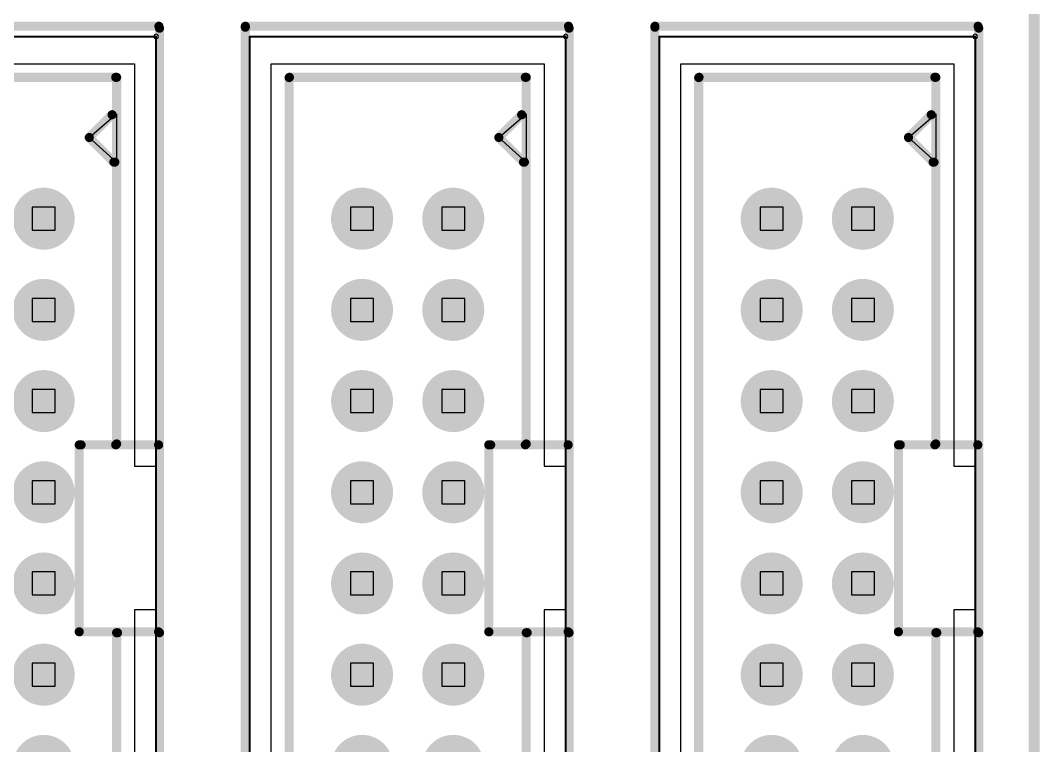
# Model space of a CAD drawing. Extents: x 11.69 to 17.18, y 4.05 to 12.26.
# Drawn here: x 16.059 to 17.177, y 4.85 to 5.645 of the extents above; entities that cross this region are included whole.
import ezdxf

# ---------------------------------------------------------------- set-up
doc = ezdxf.new("R2010")
doc.units = 0
doc.layers.get('0').update_dxf_attribs({"linetype": 'CONTINUOUS'})
for name, color, linetype in [('BOTTOMLAYER', 5, 'CONTINUOUS'), ('BOTTOMOVERLAY', 54, 'CONTINUOUS'), ('BOTTOMSOLDER', 6, 'CONTINUOUS'), ('MECHANICAL1', 6, 'CONTINUOUS'), ('MECHANICAL2', 216, 'CONTINUOUS'), ('MECHANICAL6', 56, 'CONTINUOUS'), ('MECHANICAL8', 56, 'CONTINUOUS'), ('MECHANICAL9', 56, 'CONTINUOUS'), ('MULTILAYER', 9, 'CONTINUOUS'), ('TOPLAYER', 1, 'CONTINUOUS'), ('TOPSOLDER', 216, 'CONTINUOUS')]:
    doc.layers.add(name, color=color, linetype=linetype)

# ---------------------------------------------------------------- blocks, each defined once
blk = doc.blocks.new('IDC_TH_16P_P2_54_C3406_B_2')
at = {"layer": 'BOTTOMLAYER', "const_width": 0.03}
for points in [[(-0.365, 0.05, 1), (-0.335, 0.05, 1)], [(-0.265, 0.05, 1), (-0.235, 0.05, 1)], [(-0.165, 0.05, 1), (-0.135, 0.05, 1)], [(-0.065, 0.05, 1), (-0.035, 0.05, 1)], [(0.035, 0.05, 1), (0.065, 0.05, 1)], [(0.135, 0.05, 1), (0.165, 0.05, 1)], [(0.235, 0.05, 1), (0.265, 0.05, 1)]]:
    blk.add_lwpolyline(points, format="xyb", close=True, dxfattribs=at)
at = {"layer": 'BOTTOMOVERLAY', "const_width": 0.01}
for points in [[(-0.561, -0.178), (-0.561, 0.17633)], [(0.56299, 0.177), (-0.5589, 0.177)], [(-0.102, 0.091), (-0.102, 0.176)], [(0.103, 0.176), (0.104, 0.177)], [(0.103, 0.089), (0.103, 0.176)], [(-0.103, 0.13), (-0.505, 0.13)], [(-0.102, 0.129), (-0.103, 0.13)], [(0.104, 0.13), (0.104, 0.131)], [(0.507, 0.13), (0.104, 0.13)], [(-0.505, -0.12966), (-0.505, 0.129)], [(-0.439, 0.1), (-0.464, 0.125)], [(-0.439, 0.1), (-0.412, 0.127)], [(-0.412, 0.127), (-0.412, 0.128)], [(0.103, 0.089), (-0.102, 0.089)]]:
    blk.add_lwpolyline(points, dxfattribs=at)
at = {"layer": 'BOTTOMOVERLAY', "const_width": 0.005}
for points in [[(-0.5635, 0.17633, 1), (-0.5585, 0.17633, 1)], [(-0.5614, 0.177, 1), (-0.5564, 0.177, 1)], [(-0.1045, 0.176, 1), (-0.0995, 0.176, 1)], [(0.1005, 0.176, 1), (0.1055, 0.176, 1)], [(0.1005, 0.176, 1), (0.1055, 0.176, 1)], [(0.1015, 0.177, 1), (0.1065, 0.177, 1)], [(-0.5075, 0.13, 1), (-0.5025, 0.13, 1)], [(-0.1055, 0.13, 1), (-0.1005, 0.13, 1)], [(-0.1055, 0.13, 1), (-0.1005, 0.13, 1)], [(0.1015, 0.131, 1), (0.1065, 0.131, 1)], [(0.1015, 0.13, 1), (0.1065, 0.13, 1)], [(0.1015, 0.13, 1), (0.1065, 0.13, 1)], [(-0.5075, 0.129, 1), (-0.5025, 0.129, 1)], [(-0.4665, 0.125, 1), (-0.4615, 0.125, 1)], [(-0.4145, 0.128, 1), (-0.4095, 0.128, 1)], [(-0.4145, 0.127, 1), (-0.4095, 0.127, 1)], [(-0.4145, 0.127, 1), (-0.4095, 0.127, 1)], [(-0.1045, 0.129, 1), (-0.0995, 0.129, 1)], [(-0.4415, 0.1, 1), (-0.4365, 0.1, 1)], [(-0.4415, 0.1, 1), (-0.4365, 0.1, 1)], [(-0.1045, 0.091, 1), (-0.0995, 0.091, 1)], [(-0.1045, 0.089, 1), (-0.0995, 0.089, 1)], [(0.1005, 0.089, 1), (0.1055, 0.089, 1)], [(0.1005, 0.089, 1), (0.1055, 0.089, 1)]]:
    blk.add_lwpolyline(points, format="xyb", close=True, dxfattribs=at)
at = {"layer": 'BOTTOMSOLDER', "const_width": 0.034}
for points in [[(-0.367, 0.05, 1), (-0.333, 0.05, 1)], [(-0.267, 0.05, 1), (-0.233, 0.05, 1)], [(-0.167, 0.05, 1), (-0.133, 0.05, 1)], [(-0.067, 0.05, 1), (-0.033, 0.05, 1)], [(0.033, 0.05, 1), (0.067, 0.05, 1)], [(0.133, 0.05, 1), (0.167, 0.05, 1)], [(0.233, 0.05, 1), (0.267, 0.05, 1)]]:
    blk.add_lwpolyline(points, format="xyb", close=True, dxfattribs=at)
at = {"layer": 'MECHANICAL2'}
for p, q in [((-0.07874, 0.173228), (-0.549605, 0.173228)), ((-0.549605, 0.173228), (-0.549605, -0.173228)), ((-0.07874, 0.149606), (-0.07874, 0.173228)), ((0.549605, 0.173228), (0.07874, 0.173228)), ((0.07874, 0.173228), (0.07874, 0.149606)), ((-0.519685, -0.149606), (-0.519685, 0.149606)), ((-0.519685, 0.149606), (-0.07874, 0.149606)), ((0.07874, 0.149606), (0.519685, 0.149606)), ((-0.439, 0.1), (-0.465, 0.13)), ((-0.465, 0.13), (-0.412, 0.13)), ((-0.412, 0.13), (-0.439, 0.1))]:
    blk.add_line(p, q, dxfattribs=at)
at = {"layer": 'MECHANICAL6', "const_width": 0.002}
for points in [[(0.549607, 0.173229), (-0.549606, 0.173229)], [(-0.549606, -0.173228), (-0.549606, 0.173229)]]:
    blk.add_lwpolyline(points, dxfattribs=at)
at = {"layer": 'MECHANICAL6', "const_width": 0.001}
blk.add_lwpolyline([(-0.550106, 0.173229, 1), (-0.549106, 0.173229, 1)], format="xyb", close=True, dxfattribs=at)
blk.add_lwpolyline([(-0.550106, 0.173229, 1), (-0.549106, 0.173229, 1)], format="xyb", close=True, dxfattribs=at)
at = {"layer": 'MECHANICAL8'}
for p, q in [((-0.551417, 0.175037), (-0.552165, 0.17323)), ((-0.552165, 0.17323), (-0.552165, 0.17323)), ((-0.552165, 0.17323), (-0.551417, 0.171423)), ((-0.54961, 0.175786), (-0.551417, 0.175037)), ((-0.551417, 0.171423), (-0.54961, 0.170675)), ((-0.547803, 0.175037), (-0.54961, 0.175786)), ((-0.54961, 0.170675), (-0.547803, 0.171423)), ((-0.547054, 0.17323), (-0.547803, 0.175037)), ((-0.547803, 0.171423), (-0.547054, 0.17323)), ((-0.547054, 0.17323), (-0.547054, 0.17323))]:
    blk.add_line(p, q, dxfattribs=at)
at = {"layer": 'MECHANICAL9'}
for p, q in [((-0.362598, 0.062598), (-0.362598, 0.037402)), ((-0.337402, 0.062598), (-0.362598, 0.062598)), ((-0.337402, 0.037402), (-0.337402, 0.062598)), ((-0.262598, 0.062598), (-0.262598, 0.037402)), ((-0.237402, 0.062598), (-0.262598, 0.062598)), ((-0.237402, 0.037402), (-0.237402, 0.062598)), ((-0.162598, 0.062598), (-0.162598, 0.037402)), ((-0.137402, 0.062598), (-0.162598, 0.062598)), ((-0.137402, 0.037402), (-0.137402, 0.062598)), ((-0.062598, 0.062598), (-0.062598, 0.037402)), ((-0.037402, 0.062598), (-0.062598, 0.062598)), ((-0.037402, 0.037402), (-0.037402, 0.062598)), ((0.037402, 0.062598), (0.037402, 0.037402)), ((0.062598, 0.062598), (0.037402, 0.062598)), ((0.062598, 0.037402), (0.062598, 0.062598)), ((0.137402, 0.062598), (0.137402, 0.037402)), ((0.162598, 0.062598), (0.137402, 0.062598)), ((0.162598, 0.037402), (0.162598, 0.062598)), ((-0.362598, 0.037402), (-0.337402, 0.037402)), ((-0.262598, 0.037402), (-0.237402, 0.037402)), ((-0.162598, 0.037402), (-0.137402, 0.037402)), ((-0.062598, 0.037402), (-0.037402, 0.037402)), ((0.037402, 0.037402), (0.062598, 0.037402)), ((0.137402, 0.037402), (0.162598, 0.037402))]:
    blk.add_line(p, q, dxfattribs=at)
at = {"layer": 'MULTILAYER', "const_width": 0.03}
for points in [[(-0.365, 0.05, 1), (-0.335, 0.05, 1)], [(-0.265, 0.05, 1), (-0.235, 0.05, 1)], [(-0.165, 0.05, 1), (-0.135, 0.05, 1)], [(-0.065, 0.05, 1), (-0.035, 0.05, 1)], [(0.035, 0.05, 1), (0.065, 0.05, 1)], [(0.135, 0.05, 1), (0.165, 0.05, 1)], [(0.235, 0.05, 1), (0.265, 0.05, 1)]]:
    blk.add_lwpolyline(points, format="xyb", close=True, dxfattribs=at)
at = {"layer": 'TOPLAYER', "const_width": 0.03}
for points in [[(-0.365, 0.05, 1), (-0.335, 0.05, 1)], [(-0.265, 0.05, 1), (-0.235, 0.05, 1)], [(-0.165, 0.05, 1), (-0.135, 0.05, 1)], [(-0.065, 0.05, 1), (-0.035, 0.05, 1)], [(0.035, 0.05, 1), (0.065, 0.05, 1)], [(0.135, 0.05, 1), (0.165, 0.05, 1)], [(0.235, 0.05, 1), (0.265, 0.05, 1)]]:
    blk.add_lwpolyline(points, format="xyb", close=True, dxfattribs=at)
at = {"layer": 'TOPSOLDER', "const_width": 0.034}
for points in [[(-0.367, 0.05, 1), (-0.333, 0.05, 1)], [(-0.267, 0.05, 1), (-0.233, 0.05, 1)], [(-0.167, 0.05, 1), (-0.133, 0.05, 1)], [(-0.067, 0.05, 1), (-0.033, 0.05, 1)], [(0.033, 0.05, 1), (0.067, 0.05, 1)], [(0.133, 0.05, 1), (0.167, 0.05, 1)], [(0.233, 0.05, 1), (0.267, 0.05, 1)]]:
    blk.add_lwpolyline(points, format="xyb", close=True, dxfattribs=at)
blk = doc.blocks.new('IDC_TH_16P_P2_54_C3406_B_9')
at = {"layer": 'BOTTOMLAYER', "const_width": 0.03}
for points in [[(-0.365, 0.05, 1), (-0.335, 0.05, 1)], [(-0.365, 0.05, 1), (-0.335, 0.05, 1)], [(-0.265, 0.05, 1), (-0.235, 0.05, 1)], [(-0.265, 0.05, 1), (-0.235, 0.05, 1)], [(-0.165, 0.05, 1), (-0.135, 0.05, 1)], [(-0.165, 0.05, 1), (-0.135, 0.05, 1)], [(-0.065, 0.05, 1), (-0.035, 0.05, 1)], [(-0.065, 0.05, 1), (-0.035, 0.05, 1)], [(0.035, 0.05, 1), (0.065, 0.05, 1)], [(0.035, 0.05, 1), (0.065, 0.05, 1)], [(0.135, 0.05, 1), (0.165, 0.05, 1)], [(0.135, 0.05, 1), (0.165, 0.05, 1)], [(0.235, 0.05, 1), (0.265, 0.05, 1)], [(0.235, 0.05, 1), (0.265, 0.05, 1)], [(-0.365, -0.05, 1), (-0.335, -0.05, 1)], [(-0.365, -0.05, 1), (-0.335, -0.05, 1)], [(-0.265, -0.05, 1), (-0.235, -0.05, 1)], [(-0.265, -0.05, 1), (-0.235, -0.05, 1)], [(-0.165, -0.05, 1), (-0.135, -0.05, 1)], [(-0.165, -0.05, 1), (-0.135, -0.05, 1)], [(-0.065, -0.05, 1), (-0.035, -0.05, 1)], [(-0.065, -0.05, 1), (-0.035, -0.05, 1)], [(0.035, -0.05, 1), (0.065, -0.05, 1)], [(0.035, -0.05, 1), (0.065, -0.05, 1)], [(0.135, -0.05, 1), (0.165, -0.05, 1)], [(0.135, -0.05, 1), (0.165, -0.05, 1)], [(0.235, -0.05, 1), (0.265, -0.05, 1)], [(0.235, -0.05, 1), (0.265, -0.05, 1)]]:
    blk.add_lwpolyline(points, format="xyb", close=True, dxfattribs=at)
at = {"layer": 'BOTTOMOVERLAY', "const_width": 0.01}
for points in [[(-0.561, -0.178), (-0.561, 0.17633)], [(-0.561, -0.178), (-0.561, 0.17633)], [(0.56299, 0.177), (-0.5589, 0.177)], [(0.56299, 0.177), (-0.5589, 0.177)], [(-0.102, 0.091), (-0.102, 0.176)], [(-0.102, 0.091), (-0.102, 0.176)], [(0.103, 0.176), (0.104, 0.177)], [(0.103, 0.176), (0.104, 0.177)], [(0.103, 0.089), (0.103, 0.176)], [(0.103, 0.089), (0.103, 0.176)], [(-0.103, 0.13), (-0.505, 0.13)], [(-0.103, 0.13), (-0.505, 0.13)], [(-0.102, 0.129), (-0.103, 0.13)], [(-0.102, 0.129), (-0.103, 0.13)], [(0.104, 0.13), (0.104, 0.131)], [(0.104, 0.13), (0.104, 0.131)], [(0.507, 0.13), (0.104, 0.13)], [(0.507, 0.13), (0.104, 0.13)], [(-0.505, -0.12966), (-0.505, 0.129)], [(-0.505, -0.12966), (-0.505, 0.129)], [(-0.439, 0.1), (-0.464, 0.125)], [(-0.439, 0.1), (-0.464, 0.125)], [(-0.439, 0.1), (-0.412, 0.127)], [(-0.439, 0.1), (-0.412, 0.127)], [(-0.412, 0.127), (-0.412, 0.128)], [(-0.412, 0.127), (-0.412, 0.128)], [(0.103, 0.089), (-0.102, 0.089)], [(0.103, 0.089), (-0.102, 0.089)], [(0.50709, -0.13), (-0.50466, -0.13)], [(0.50709, -0.13), (-0.50466, -0.13)], [(0.5622, -0.178), (-0.5599, -0.178)], [(0.5622, -0.178), (-0.5599, -0.178)]]:
    blk.add_lwpolyline(points, dxfattribs=at)
at = {"layer": 'BOTTOMOVERLAY', "const_width": 0.005}
for points in [[(-0.5635, 0.17633, 1), (-0.5585, 0.17633, 1)], [(-0.5635, 0.17633, 1), (-0.5585, 0.17633, 1)], [(-0.5614, 0.177, 1), (-0.5564, 0.177, 1)], [(-0.5614, 0.177, 1), (-0.5564, 0.177, 1)], [(-0.1045, 0.176, 1), (-0.0995, 0.176, 1)], [(-0.1045, 0.176, 1), (-0.0995, 0.176, 1)], [(0.1005, 0.176, 1), (0.1055, 0.176, 1)], [(0.1005, 0.176, 1), (0.1055, 0.176, 1)], [(0.1005, 0.176, 1), (0.1055, 0.176, 1)], [(0.1005, 0.176, 1), (0.1055, 0.176, 1)], [(0.1015, 0.177, 1), (0.1065, 0.177, 1)], [(0.1015, 0.177, 1), (0.1065, 0.177, 1)], [(-0.5075, 0.13, 1), (-0.5025, 0.13, 1)], [(-0.5075, 0.13, 1), (-0.5025, 0.13, 1)], [(-0.1055, 0.13, 1), (-0.1005, 0.13, 1)], [(-0.1055, 0.13, 1), (-0.1005, 0.13, 1)], [(-0.1055, 0.13, 1), (-0.1005, 0.13, 1)], [(-0.1055, 0.13, 1), (-0.1005, 0.13, 1)], [(0.1015, 0.131, 1), (0.1065, 0.131, 1)], [(0.1015, 0.131, 1), (0.1065, 0.131, 1)], [(0.1015, 0.13, 1), (0.1065, 0.13, 1)], [(0.1015, 0.13, 1), (0.1065, 0.13, 1)], [(0.1015, 0.13, 1), (0.1065, 0.13, 1)], [(0.1015, 0.13, 1), (0.1065, 0.13, 1)], [(-0.5075, 0.129, 1), (-0.5025, 0.129, 1)], [(-0.5075, 0.129, 1), (-0.5025, 0.129, 1)], [(-0.4665, 0.125, 1), (-0.4615, 0.125, 1)], [(-0.4665, 0.125, 1), (-0.4615, 0.125, 1)], [(-0.4145, 0.128, 1), (-0.4095, 0.128, 1)], [(-0.4145, 0.128, 1), (-0.4095, 0.128, 1)], [(-0.4145, 0.127, 1), (-0.4095, 0.127, 1)], [(-0.4145, 0.127, 1), (-0.4095, 0.127, 1)], [(-0.4145, 0.127, 1), (-0.4095, 0.127, 1)], [(-0.4145, 0.127, 1), (-0.4095, 0.127, 1)], [(-0.1045, 0.129, 1), (-0.0995, 0.129, 1)], [(-0.1045, 0.129, 1), (-0.0995, 0.129, 1)], [(-0.4415, 0.1, 1), (-0.4365, 0.1, 1)], [(-0.4415, 0.1, 1), (-0.4365, 0.1, 1)], [(-0.4415, 0.1, 1), (-0.4365, 0.1, 1)], [(-0.4415, 0.1, 1), (-0.4365, 0.1, 1)], [(-0.1045, 0.091, 1), (-0.0995, 0.091, 1)], [(-0.1045, 0.091, 1), (-0.0995, 0.091, 1)], [(-0.1045, 0.089, 1), (-0.0995, 0.089, 1)], [(-0.1045, 0.089, 1), (-0.0995, 0.089, 1)], [(0.1005, 0.089, 1), (0.1055, 0.089, 1)], [(0.1005, 0.089, 1), (0.1055, 0.089, 1)], [(0.1005, 0.089, 1), (0.1055, 0.089, 1)], [(0.1005, 0.089, 1), (0.1055, 0.089, 1)], [(-0.5075, -0.12966, 1), (-0.5025, -0.12966, 1)], [(-0.5075, -0.12966, 1), (-0.5025, -0.12966, 1)], [(-0.50716, -0.13, 1), (-0.50216, -0.13, 1)], [(-0.50716, -0.13, 1), (-0.50216, -0.13, 1)], [(-0.5635, -0.178, 1), (-0.5585, -0.178, 1)], [(-0.5635, -0.178, 1), (-0.5585, -0.178, 1)], [(-0.5624, -0.178, 1), (-0.5574, -0.178, 1)], [(-0.5624, -0.178, 1), (-0.5574, -0.178, 1)]]:
    blk.add_lwpolyline(points, format="xyb", close=True, dxfattribs=at)
at = {"layer": 'BOTTOMSOLDER', "const_width": 0.034}
for points in [[(-0.367, 0.05, 1), (-0.333, 0.05, 1)], [(-0.367, 0.05, 1), (-0.333, 0.05, 1)], [(-0.267, 0.05, 1), (-0.233, 0.05, 1)], [(-0.267, 0.05, 1), (-0.233, 0.05, 1)], [(-0.167, 0.05, 1), (-0.133, 0.05, 1)], [(-0.167, 0.05, 1), (-0.133, 0.05, 1)], [(-0.067, 0.05, 1), (-0.033, 0.05, 1)], [(-0.067, 0.05, 1), (-0.033, 0.05, 1)], [(0.033, 0.05, 1), (0.067, 0.05, 1)], [(0.033, 0.05, 1), (0.067, 0.05, 1)], [(0.133, 0.05, 1), (0.167, 0.05, 1)], [(0.133, 0.05, 1), (0.167, 0.05, 1)], [(0.233, 0.05, 1), (0.267, 0.05, 1)], [(0.233, 0.05, 1), (0.267, 0.05, 1)], [(-0.367, -0.05, 1), (-0.333, -0.05, 1)], [(-0.367, -0.05, 1), (-0.333, -0.05, 1)], [(-0.267, -0.05, 1), (-0.233, -0.05, 1)], [(-0.267, -0.05, 1), (-0.233, -0.05, 1)], [(-0.167, -0.05, 1), (-0.133, -0.05, 1)], [(-0.167, -0.05, 1), (-0.133, -0.05, 1)], [(-0.067, -0.05, 1), (-0.033, -0.05, 1)], [(-0.067, -0.05, 1), (-0.033, -0.05, 1)], [(0.033, -0.05, 1), (0.067, -0.05, 1)], [(0.033, -0.05, 1), (0.067, -0.05, 1)], [(0.133, -0.05, 1), (0.167, -0.05, 1)], [(0.133, -0.05, 1), (0.167, -0.05, 1)], [(0.233, -0.05, 1), (0.267, -0.05, 1)], [(0.233, -0.05, 1), (0.267, -0.05, 1)]]:
    blk.add_lwpolyline(points, format="xyb", close=True, dxfattribs=at)
at = {"layer": 'MECHANICAL2'}
for p, q in [((-0.07874, 0.173228), (-0.549605, 0.173228)), ((-0.549605, 0.173228), (-0.549605, -0.173228)), ((-0.07874, 0.173228), (-0.549605, 0.173228)), ((-0.549605, 0.173228), (-0.549605, -0.173228)), ((-0.07874, 0.149606), (-0.07874, 0.173228)), ((-0.07874, 0.149606), (-0.07874, 0.173228)), ((0.549605, 0.173228), (0.07874, 0.173228)), ((0.07874, 0.173228), (0.07874, 0.149606)), ((0.549605, 0.173228), (0.07874, 0.173228)), ((0.07874, 0.173228), (0.07874, 0.149606)), ((-0.519685, -0.149606), (-0.519685, 0.149606)), ((-0.519685, 0.149606), (-0.07874, 0.149606)), ((-0.519685, -0.149606), (-0.519685, 0.149606)), ((-0.519685, 0.149606), (-0.07874, 0.149606)), ((0.07874, 0.149606), (0.519685, 0.149606)), ((0.07874, 0.149606), (0.519685, 0.149606)), ((-0.439, 0.1), (-0.465, 0.13)), ((-0.465, 0.13), (-0.412, 0.13)), ((-0.439, 0.1), (-0.465, 0.13)), ((-0.465, 0.13), (-0.412, 0.13)), ((-0.412, 0.13), (-0.439, 0.1)), ((-0.412, 0.13), (-0.439, 0.1)), ((0.519685, -0.149606), (-0.519685, -0.149606)), ((0.519685, -0.149606), (-0.519685, -0.149606)), ((-0.549605, -0.173228), (0.549605, -0.173228)), ((-0.549605, -0.173228), (0.549605, -0.173228))]:
    blk.add_line(p, q, dxfattribs=at)
at = {"layer": 'MECHANICAL6', "const_width": 0.002}
for points in [[(0.549607, 0.173229), (-0.549606, 0.173229)], [(-0.549606, -0.173228), (-0.549606, 0.173229)], [(0.549607, 0.173229), (-0.549606, 0.173229)], [(-0.549606, -0.173228), (-0.549606, 0.173229)], [(0.549607, -0.173228), (-0.549606, -0.173228)], [(0.549607, -0.173228), (-0.549606, -0.173228)]]:
    blk.add_lwpolyline(points, dxfattribs=at)
at = {"layer": 'MECHANICAL6', "const_width": 0.001}
for points in [[(-0.550106, 0.173229, 1), (-0.549106, 0.173229, 1)], [(-0.550106, 0.173229, 1), (-0.549106, 0.173229, 1)], [(-0.550106, 0.173229, 1), (-0.549106, 0.173229, 1)], [(-0.550106, 0.173229, 1), (-0.549106, 0.173229, 1)], [(-0.550106, -0.173228, 1), (-0.549106, -0.173228, 1)], [(-0.550106, -0.173228, 1), (-0.549106, -0.173228, 1)], [(-0.550106, -0.173228, 1), (-0.549106, -0.173228, 1)], [(-0.550106, -0.173228, 1), (-0.549106, -0.173228, 1)]]:
    blk.add_lwpolyline(points, format="xyb", close=True, dxfattribs=at)
at = {"layer": 'MECHANICAL8'}
for p, q in [((-0.551417, 0.175037), (-0.552165, 0.17323)), ((-0.551417, 0.175037), (-0.552165, 0.17323)), ((-0.552165, 0.17323), (-0.552165, 0.17323)), ((-0.552165, 0.17323), (-0.551417, 0.171423)), ((-0.552165, 0.17323), (-0.552165, 0.17323)), ((-0.552165, 0.17323), (-0.551417, 0.171423)), ((-0.54961, 0.175786), (-0.551417, 0.175037)), ((-0.54961, 0.175786), (-0.551417, 0.175037)), ((-0.551417, 0.171423), (-0.54961, 0.170675)), ((-0.551417, 0.171423), (-0.54961, 0.170675)), ((-0.547803, 0.175037), (-0.54961, 0.175786)), ((-0.547803, 0.175037), (-0.54961, 0.175786)), ((-0.54961, 0.170675), (-0.547803, 0.171423)), ((-0.54961, 0.170675), (-0.547803, 0.171423)), ((-0.547054, 0.17323), (-0.547803, 0.175037)), ((-0.547054, 0.17323), (-0.547803, 0.175037)), ((-0.547803, 0.171423), (-0.547054, 0.17323)), ((-0.547803, 0.171423), (-0.547054, 0.17323)), ((-0.547054, 0.17323), (-0.547054, 0.17323)), ((-0.547054, 0.17323), (-0.547054, 0.17323))]:
    blk.add_line(p, q, dxfattribs=at)
at = {"layer": 'MECHANICAL9'}
for p, q in [((-0.362598, 0.062598), (-0.362598, 0.037402)), ((-0.337402, 0.062598), (-0.362598, 0.062598)), ((-0.362598, 0.062598), (-0.362598, 0.037402)), ((-0.337402, 0.062598), (-0.362598, 0.062598)), ((-0.337402, 0.037402), (-0.337402, 0.062598)), ((-0.337402, 0.037402), (-0.337402, 0.062598)), ((-0.262598, 0.062598), (-0.262598, 0.037402)), ((-0.237402, 0.062598), (-0.262598, 0.062598)), ((-0.262598, 0.062598), (-0.262598, 0.037402)), ((-0.237402, 0.062598), (-0.262598, 0.062598)), ((-0.237402, 0.037402), (-0.237402, 0.062598)), ((-0.237402, 0.037402), (-0.237402, 0.062598)), ((-0.162598, 0.062598), (-0.162598, 0.037402)), ((-0.137402, 0.062598), (-0.162598, 0.062598)), ((-0.162598, 0.062598), (-0.162598, 0.037402)), ((-0.137402, 0.062598), (-0.162598, 0.062598)), ((-0.137402, 0.037402), (-0.137402, 0.062598)), ((-0.137402, 0.037402), (-0.137402, 0.062598)), ((-0.062598, 0.062598), (-0.062598, 0.037402)), ((-0.037402, 0.062598), (-0.062598, 0.062598)), ((-0.062598, 0.062598), (-0.062598, 0.037402)), ((-0.037402, 0.062598), (-0.062598, 0.062598)), ((-0.037402, 0.037402), (-0.037402, 0.062598)), ((-0.037402, 0.037402), (-0.037402, 0.062598)), ((0.037402, 0.062598), (0.037402, 0.037402)), ((0.062598, 0.062598), (0.037402, 0.062598)), ((0.037402, 0.062598), (0.037402, 0.037402)), ((0.062598, 0.062598), (0.037402, 0.062598)), ((0.062598, 0.037402), (0.062598, 0.062598)), ((0.062598, 0.037402), (0.062598, 0.062598)), ((0.137402, 0.062598), (0.137402, 0.037402)), ((0.162598, 0.062598), (0.137402, 0.062598)), ((0.137402, 0.062598), (0.137402, 0.037402)), ((0.162598, 0.062598), (0.137402, 0.062598)), ((0.162598, 0.037402), (0.162598, 0.062598)), ((0.162598, 0.037402), (0.162598, 0.062598)), ((-0.362598, 0.037402), (-0.337402, 0.037402)), ((-0.362598, 0.037402), (-0.337402, 0.037402)), ((-0.262598, 0.037402), (-0.237402, 0.037402)), ((-0.262598, 0.037402), (-0.237402, 0.037402)), ((-0.162598, 0.037402), (-0.137402, 0.037402)), ((-0.162598, 0.037402), (-0.137402, 0.037402)), ((-0.062598, 0.037402), (-0.037402, 0.037402)), ((-0.062598, 0.037402), (-0.037402, 0.037402)), ((0.037402, 0.037402), (0.062598, 0.037402)), ((0.037402, 0.037402), (0.062598, 0.037402)), ((0.137402, 0.037402), (0.162598, 0.037402)), ((0.137402, 0.037402), (0.162598, 0.037402)), ((-0.362598, -0.037402), (-0.362598, -0.062598)), ((-0.337402, -0.037402), (-0.362598, -0.037402)), ((-0.362598, -0.037402), (-0.362598, -0.062598)), ((-0.337402, -0.037402), (-0.362598, -0.037402)), ((-0.337402, -0.062598), (-0.337402, -0.037402)), ((-0.337402, -0.062598), (-0.337402, -0.037402)), ((-0.262598, -0.037402), (-0.262598, -0.062598)), ((-0.237402, -0.037402), (-0.262598, -0.037402)), ((-0.262598, -0.037402), (-0.262598, -0.062598)), ((-0.237402, -0.037402), (-0.262598, -0.037402)), ((-0.237402, -0.062598), (-0.237402, -0.037402)), ((-0.237402, -0.062598), (-0.237402, -0.037402)), ((-0.162598, -0.037402), (-0.162598, -0.062598)), ((-0.137402, -0.037402), (-0.162598, -0.037402)), ((-0.162598, -0.037402), (-0.162598, -0.062598)), ((-0.137402, -0.037402), (-0.162598, -0.037402)), ((-0.137402, -0.062598), (-0.137402, -0.037402)), ((-0.137402, -0.062598), (-0.137402, -0.037402)), ((-0.062598, -0.037402), (-0.062598, -0.062598)), ((-0.037402, -0.037402), (-0.062598, -0.037402)), ((-0.062598, -0.037402), (-0.062598, -0.062598)), ((-0.037402, -0.037402), (-0.062598, -0.037402)), ((-0.037402, -0.062598), (-0.037402, -0.037402)), ((-0.037402, -0.062598), (-0.037402, -0.037402)), ((0.037402, -0.037402), (0.037402, -0.062598)), ((0.062598, -0.037402), (0.037402, -0.037402)), ((0.037402, -0.037402), (0.037402, -0.062598)), ((0.062598, -0.037402), (0.037402, -0.037402)), ((0.062598, -0.062598), (0.062598, -0.037402)), ((0.062598, -0.062598), (0.062598, -0.037402)), ((0.137402, -0.037402), (0.137402, -0.062598)), ((0.162598, -0.037402), (0.137402, -0.037402)), ((0.137402, -0.037402), (0.137402, -0.062598)), ((0.162598, -0.037402), (0.137402, -0.037402)), ((0.162598, -0.062598), (0.162598, -0.037402)), ((0.162598, -0.062598), (0.162598, -0.037402)), ((-0.362598, -0.062598), (-0.337402, -0.062598)), ((-0.362598, -0.062598), (-0.337402, -0.062598)), ((-0.262598, -0.062598), (-0.237402, -0.062598)), ((-0.262598, -0.062598), (-0.237402, -0.062598)), ((-0.162598, -0.062598), (-0.137402, -0.062598)), ((-0.162598, -0.062598), (-0.137402, -0.062598)), ((-0.062598, -0.062598), (-0.037402, -0.062598)), ((-0.062598, -0.062598), (-0.037402, -0.062598)), ((0.037402, -0.062598), (0.062598, -0.062598)), ((0.037402, -0.062598), (0.062598, -0.062598)), ((0.137402, -0.062598), (0.162598, -0.062598)), ((0.137402, -0.062598), (0.162598, -0.062598))]:
    blk.add_line(p, q, dxfattribs=at)
at = {"layer": 'MULTILAYER', "const_width": 0.03}
for points in [[(-0.365, 0.05, 1), (-0.335, 0.05, 1)], [(-0.365, 0.05, 1), (-0.335, 0.05, 1)], [(-0.265, 0.05, 1), (-0.235, 0.05, 1)], [(-0.265, 0.05, 1), (-0.235, 0.05, 1)], [(-0.165, 0.05, 1), (-0.135, 0.05, 1)], [(-0.165, 0.05, 1), (-0.135, 0.05, 1)], [(-0.065, 0.05, 1), (-0.035, 0.05, 1)], [(-0.065, 0.05, 1), (-0.035, 0.05, 1)], [(0.035, 0.05, 1), (0.065, 0.05, 1)], [(0.035, 0.05, 1), (0.065, 0.05, 1)], [(0.135, 0.05, 1), (0.165, 0.05, 1)], [(0.135, 0.05, 1), (0.165, 0.05, 1)], [(0.235, 0.05, 1), (0.265, 0.05, 1)], [(0.235, 0.05, 1), (0.265, 0.05, 1)], [(-0.365, -0.05, 1), (-0.335, -0.05, 1)], [(-0.365, -0.05, 1), (-0.335, -0.05, 1)], [(-0.265, -0.05, 1), (-0.235, -0.05, 1)], [(-0.265, -0.05, 1), (-0.235, -0.05, 1)], [(-0.165, -0.05, 1), (-0.135, -0.05, 1)], [(-0.165, -0.05, 1), (-0.135, -0.05, 1)], [(-0.065, -0.05, 1), (-0.035, -0.05, 1)], [(-0.065, -0.05, 1), (-0.035, -0.05, 1)], [(0.035, -0.05, 1), (0.065, -0.05, 1)], [(0.035, -0.05, 1), (0.065, -0.05, 1)], [(0.135, -0.05, 1), (0.165, -0.05, 1)], [(0.135, -0.05, 1), (0.165, -0.05, 1)], [(0.235, -0.05, 1), (0.265, -0.05, 1)], [(0.235, -0.05, 1), (0.265, -0.05, 1)]]:
    blk.add_lwpolyline(points, format="xyb", close=True, dxfattribs=at)
at = {"layer": 'TOPLAYER', "const_width": 0.03}
for points in [[(-0.365, 0.05, 1), (-0.335, 0.05, 1)], [(-0.365, 0.05, 1), (-0.335, 0.05, 1)], [(-0.265, 0.05, 1), (-0.235, 0.05, 1)], [(-0.265, 0.05, 1), (-0.235, 0.05, 1)], [(-0.165, 0.05, 1), (-0.135, 0.05, 1)], [(-0.165, 0.05, 1), (-0.135, 0.05, 1)], [(-0.065, 0.05, 1), (-0.035, 0.05, 1)], [(-0.065, 0.05, 1), (-0.035, 0.05, 1)], [(0.035, 0.05, 1), (0.065, 0.05, 1)], [(0.035, 0.05, 1), (0.065, 0.05, 1)], [(0.135, 0.05, 1), (0.165, 0.05, 1)], [(0.135, 0.05, 1), (0.165, 0.05, 1)], [(0.235, 0.05, 1), (0.265, 0.05, 1)], [(0.235, 0.05, 1), (0.265, 0.05, 1)], [(-0.365, -0.05, 1), (-0.335, -0.05, 1)], [(-0.365, -0.05, 1), (-0.335, -0.05, 1)], [(-0.265, -0.05, 1), (-0.235, -0.05, 1)], [(-0.265, -0.05, 1), (-0.235, -0.05, 1)], [(-0.165, -0.05, 1), (-0.135, -0.05, 1)], [(-0.165, -0.05, 1), (-0.135, -0.05, 1)], [(-0.065, -0.05, 1), (-0.035, -0.05, 1)], [(-0.065, -0.05, 1), (-0.035, -0.05, 1)], [(0.035, -0.05, 1), (0.065, -0.05, 1)], [(0.035, -0.05, 1), (0.065, -0.05, 1)], [(0.135, -0.05, 1), (0.165, -0.05, 1)], [(0.135, -0.05, 1), (0.165, -0.05, 1)], [(0.235, -0.05, 1), (0.265, -0.05, 1)], [(0.235, -0.05, 1), (0.265, -0.05, 1)]]:
    blk.add_lwpolyline(points, format="xyb", close=True, dxfattribs=at)
at = {"layer": 'TOPSOLDER', "const_width": 0.034}
for points in [[(-0.367, 0.05, 1), (-0.333, 0.05, 1)], [(-0.367, 0.05, 1), (-0.333, 0.05, 1)], [(-0.267, 0.05, 1), (-0.233, 0.05, 1)], [(-0.267, 0.05, 1), (-0.233, 0.05, 1)], [(-0.167, 0.05, 1), (-0.133, 0.05, 1)], [(-0.167, 0.05, 1), (-0.133, 0.05, 1)], [(-0.067, 0.05, 1), (-0.033, 0.05, 1)], [(-0.067, 0.05, 1), (-0.033, 0.05, 1)], [(0.033, 0.05, 1), (0.067, 0.05, 1)], [(0.033, 0.05, 1), (0.067, 0.05, 1)], [(0.133, 0.05, 1), (0.167, 0.05, 1)], [(0.133, 0.05, 1), (0.167, 0.05, 1)], [(0.233, 0.05, 1), (0.267, 0.05, 1)], [(0.233, 0.05, 1), (0.267, 0.05, 1)], [(-0.367, -0.05, 1), (-0.333, -0.05, 1)], [(-0.367, -0.05, 1), (-0.333, -0.05, 1)], [(-0.267, -0.05, 1), (-0.233, -0.05, 1)], [(-0.267, -0.05, 1), (-0.233, -0.05, 1)], [(-0.167, -0.05, 1), (-0.133, -0.05, 1)], [(-0.167, -0.05, 1), (-0.133, -0.05, 1)], [(-0.067, -0.05, 1), (-0.033, -0.05, 1)], [(-0.067, -0.05, 1), (-0.033, -0.05, 1)], [(0.033, -0.05, 1), (0.067, -0.05, 1)], [(0.033, -0.05, 1), (0.067, -0.05, 1)], [(0.133, -0.05, 1), (0.167, -0.05, 1)], [(0.133, -0.05, 1), (0.167, -0.05, 1)], [(0.233, -0.05, 1), (0.267, -0.05, 1)], [(0.233, -0.05, 1), (0.267, -0.05, 1)]]:
    blk.add_lwpolyline(points, format="xyb", close=True, dxfattribs=at)
blk = doc.blocks.new('IDC_TH_16P_P2_54_C3406_B12')
at = {"layer": 'BOTTOMLAYER', "const_width": 0.03}
for points in [[(-0.365, 0.05, 1), (-0.335, 0.05, 1)], [(-0.265, 0.05, 1), (-0.235, 0.05, 1)], [(-0.165, 0.05, 1), (-0.135, 0.05, 1)], [(-0.065, 0.05, 1), (-0.035, 0.05, 1)], [(0.035, 0.05, 1), (0.065, 0.05, 1)], [(0.135, 0.05, 1), (0.165, 0.05, 1)], [(0.235, 0.05, 1), (0.265, 0.05, 1)], [(-0.365, -0.05, 1), (-0.335, -0.05, 1)], [(-0.265, -0.05, 1), (-0.235, -0.05, 1)], [(-0.165, -0.05, 1), (-0.135, -0.05, 1)], [(-0.065, -0.05, 1), (-0.035, -0.05, 1)], [(0.035, -0.05, 1), (0.065, -0.05, 1)], [(0.135, -0.05, 1), (0.165, -0.05, 1)], [(0.235, -0.05, 1), (0.265, -0.05, 1)]]:
    blk.add_lwpolyline(points, format="xyb", close=True, dxfattribs=at)
at = {"layer": 'BOTTOMOVERLAY', "const_width": 0.01}
for points in [[(-0.561, -0.178), (-0.561, 0.17633)], [(0.56299, 0.177), (-0.5589, 0.177)], [(-0.102, 0.091), (-0.102, 0.176)], [(0.103, 0.176), (0.104, 0.177)], [(0.103, 0.089), (0.103, 0.176)], [(-0.103, 0.13), (-0.505, 0.13)], [(-0.102, 0.129), (-0.103, 0.13)], [(0.104, 0.13), (0.104, 0.131)], [(0.507, 0.13), (0.104, 0.13)], [(-0.505, -0.12966), (-0.505, 0.129)], [(-0.439, 0.1), (-0.464, 0.125)], [(-0.439, 0.1), (-0.412, 0.127)], [(-0.412, 0.127), (-0.412, 0.128)], [(0.103, 0.089), (-0.102, 0.089)], [(0.50709, -0.13), (-0.50466, -0.13)], [(0.5622, -0.178), (-0.5599, -0.178)]]:
    blk.add_lwpolyline(points, dxfattribs=at)
at = {"layer": 'BOTTOMOVERLAY', "const_width": 0.005}
for points in [[(-0.5635, 0.17633, 1), (-0.5585, 0.17633, 1)], [(-0.5614, 0.177, 1), (-0.5564, 0.177, 1)], [(-0.1045, 0.176, 1), (-0.0995, 0.176, 1)], [(0.1005, 0.176, 1), (0.1055, 0.176, 1)], [(0.1005, 0.176, 1), (0.1055, 0.176, 1)], [(0.1015, 0.177, 1), (0.1065, 0.177, 1)], [(-0.5075, 0.13, 1), (-0.5025, 0.13, 1)], [(-0.1055, 0.13, 1), (-0.1005, 0.13, 1)], [(-0.1055, 0.13, 1), (-0.1005, 0.13, 1)], [(0.1015, 0.131, 1), (0.1065, 0.131, 1)], [(0.1015, 0.13, 1), (0.1065, 0.13, 1)], [(0.1015, 0.13, 1), (0.1065, 0.13, 1)], [(-0.5075, 0.129, 1), (-0.5025, 0.129, 1)], [(-0.4665, 0.125, 1), (-0.4615, 0.125, 1)], [(-0.4145, 0.128, 1), (-0.4095, 0.128, 1)], [(-0.4145, 0.127, 1), (-0.4095, 0.127, 1)], [(-0.4145, 0.127, 1), (-0.4095, 0.127, 1)], [(-0.1045, 0.129, 1), (-0.0995, 0.129, 1)], [(-0.4415, 0.1, 1), (-0.4365, 0.1, 1)], [(-0.4415, 0.1, 1), (-0.4365, 0.1, 1)], [(-0.1045, 0.091, 1), (-0.0995, 0.091, 1)], [(-0.1045, 0.089, 1), (-0.0995, 0.089, 1)], [(0.1005, 0.089, 1), (0.1055, 0.089, 1)], [(0.1005, 0.089, 1), (0.1055, 0.089, 1)], [(-0.5075, -0.12966, 1), (-0.5025, -0.12966, 1)], [(-0.50716, -0.13, 1), (-0.50216, -0.13, 1)], [(-0.5635, -0.178, 1), (-0.5585, -0.178, 1)], [(-0.5624, -0.178, 1), (-0.5574, -0.178, 1)]]:
    blk.add_lwpolyline(points, format="xyb", close=True, dxfattribs=at)
at = {"layer": 'BOTTOMSOLDER', "const_width": 0.034}
for points in [[(-0.367, 0.05, 1), (-0.333, 0.05, 1)], [(-0.267, 0.05, 1), (-0.233, 0.05, 1)], [(-0.167, 0.05, 1), (-0.133, 0.05, 1)], [(-0.067, 0.05, 1), (-0.033, 0.05, 1)], [(0.033, 0.05, 1), (0.067, 0.05, 1)], [(0.133, 0.05, 1), (0.167, 0.05, 1)], [(0.233, 0.05, 1), (0.267, 0.05, 1)], [(-0.367, -0.05, 1), (-0.333, -0.05, 1)], [(-0.267, -0.05, 1), (-0.233, -0.05, 1)], [(-0.167, -0.05, 1), (-0.133, -0.05, 1)], [(-0.067, -0.05, 1), (-0.033, -0.05, 1)], [(0.033, -0.05, 1), (0.067, -0.05, 1)], [(0.133, -0.05, 1), (0.167, -0.05, 1)], [(0.233, -0.05, 1), (0.267, -0.05, 1)]]:
    blk.add_lwpolyline(points, format="xyb", close=True, dxfattribs=at)
at = {"layer": 'MECHANICAL2'}
for p, q in [((-0.07874, 0.173228), (-0.549605, 0.173228)), ((-0.549605, 0.173228), (-0.549605, -0.173228)), ((-0.07874, 0.149606), (-0.07874, 0.173228)), ((0.549605, 0.173228), (0.07874, 0.173228)), ((0.07874, 0.173228), (0.07874, 0.149606)), ((-0.519685, -0.149606), (-0.519685, 0.149606)), ((-0.519685, 0.149606), (-0.07874, 0.149606)), ((0.07874, 0.149606), (0.519685, 0.149606)), ((-0.439, 0.1), (-0.465, 0.13)), ((-0.465, 0.13), (-0.412, 0.13)), ((-0.412, 0.13), (-0.439, 0.1)), ((0.519685, -0.149606), (-0.519685, -0.149606)), ((-0.549605, -0.173228), (0.549605, -0.173228))]:
    blk.add_line(p, q, dxfattribs=at)
at = {"layer": 'MECHANICAL6', "const_width": 0.002}
for points in [[(0.549607, 0.173229), (-0.549606, 0.173229)], [(-0.549606, -0.173228), (-0.549606, 0.173229)], [(0.549607, -0.173228), (-0.549606, -0.173228)]]:
    blk.add_lwpolyline(points, dxfattribs=at)
at = {"layer": 'MECHANICAL6', "const_width": 0.001}
for points in [[(-0.550106, 0.173229, 1), (-0.549106, 0.173229, 1)], [(-0.550106, 0.173229, 1), (-0.549106, 0.173229, 1)], [(-0.550106, -0.173228, 1), (-0.549106, -0.173228, 1)], [(-0.550106, -0.173228, 1), (-0.549106, -0.173228, 1)]]:
    blk.add_lwpolyline(points, format="xyb", close=True, dxfattribs=at)
at = {"layer": 'MECHANICAL8'}
for p, q in [((-0.551417, 0.175037), (-0.552165, 0.17323)), ((-0.552165, 0.17323), (-0.552165, 0.17323)), ((-0.552165, 0.17323), (-0.551417, 0.171423)), ((-0.54961, 0.175786), (-0.551417, 0.175037)), ((-0.551417, 0.171423), (-0.54961, 0.170675)), ((-0.547803, 0.175037), (-0.54961, 0.175786)), ((-0.54961, 0.170675), (-0.547803, 0.171423)), ((-0.547054, 0.17323), (-0.547803, 0.175037)), ((-0.547803, 0.171423), (-0.547054, 0.17323)), ((-0.547054, 0.17323), (-0.547054, 0.17323))]:
    blk.add_line(p, q, dxfattribs=at)
at = {"layer": 'MECHANICAL9'}
for p, q in [((-0.362598, 0.062598), (-0.362598, 0.037402)), ((-0.337402, 0.062598), (-0.362598, 0.062598)), ((-0.337402, 0.037402), (-0.337402, 0.062598)), ((-0.262598, 0.062598), (-0.262598, 0.037402)), ((-0.237402, 0.062598), (-0.262598, 0.062598)), ((-0.237402, 0.037402), (-0.237402, 0.062598)), ((-0.162598, 0.062598), (-0.162598, 0.037402)), ((-0.137402, 0.062598), (-0.162598, 0.062598)), ((-0.137402, 0.037402), (-0.137402, 0.062598)), ((-0.062598, 0.062598), (-0.062598, 0.037402)), ((-0.037402, 0.062598), (-0.062598, 0.062598)), ((-0.037402, 0.037402), (-0.037402, 0.062598)), ((0.037402, 0.062598), (0.037402, 0.037402)), ((0.062598, 0.062598), (0.037402, 0.062598)), ((0.062598, 0.037402), (0.062598, 0.062598)), ((0.137402, 0.062598), (0.137402, 0.037402)), ((0.162598, 0.062598), (0.137402, 0.062598)), ((0.162598, 0.037402), (0.162598, 0.062598)), ((-0.362598, 0.037402), (-0.337402, 0.037402)), ((-0.262598, 0.037402), (-0.237402, 0.037402)), ((-0.162598, 0.037402), (-0.137402, 0.037402)), ((-0.062598, 0.037402), (-0.037402, 0.037402)), ((0.037402, 0.037402), (0.062598, 0.037402)), ((0.137402, 0.037402), (0.162598, 0.037402)), ((-0.362598, -0.037402), (-0.362598, -0.062598)), ((-0.337402, -0.037402), (-0.362598, -0.037402)), ((-0.337402, -0.062598), (-0.337402, -0.037402)), ((-0.262598, -0.037402), (-0.262598, -0.062598)), ((-0.237402, -0.037402), (-0.262598, -0.037402)), ((-0.237402, -0.062598), (-0.237402, -0.037402)), ((-0.162598, -0.037402), (-0.162598, -0.062598)), ((-0.137402, -0.037402), (-0.162598, -0.037402)), ((-0.137402, -0.062598), (-0.137402, -0.037402)), ((-0.062598, -0.037402), (-0.062598, -0.062598)), ((-0.037402, -0.037402), (-0.062598, -0.037402)), ((-0.037402, -0.062598), (-0.037402, -0.037402)), ((0.037402, -0.037402), (0.037402, -0.062598)), ((0.062598, -0.037402), (0.037402, -0.037402)), ((0.062598, -0.062598), (0.062598, -0.037402)), ((0.137402, -0.037402), (0.137402, -0.062598)), ((0.162598, -0.037402), (0.137402, -0.037402)), ((0.162598, -0.062598), (0.162598, -0.037402)), ((-0.362598, -0.062598), (-0.337402, -0.062598)), ((-0.262598, -0.062598), (-0.237402, -0.062598)), ((-0.162598, -0.062598), (-0.137402, -0.062598)), ((-0.062598, -0.062598), (-0.037402, -0.062598)), ((0.037402, -0.062598), (0.062598, -0.062598)), ((0.137402, -0.062598), (0.162598, -0.062598))]:
    blk.add_line(p, q, dxfattribs=at)
at = {"layer": 'MULTILAYER', "const_width": 0.03}
for points in [[(-0.365, 0.05, 1), (-0.335, 0.05, 1)], [(-0.265, 0.05, 1), (-0.235, 0.05, 1)], [(-0.165, 0.05, 1), (-0.135, 0.05, 1)], [(-0.065, 0.05, 1), (-0.035, 0.05, 1)], [(0.035, 0.05, 1), (0.065, 0.05, 1)], [(0.135, 0.05, 1), (0.165, 0.05, 1)], [(0.235, 0.05, 1), (0.265, 0.05, 1)], [(-0.365, -0.05, 1), (-0.335, -0.05, 1)], [(-0.265, -0.05, 1), (-0.235, -0.05, 1)], [(-0.165, -0.05, 1), (-0.135, -0.05, 1)], [(-0.065, -0.05, 1), (-0.035, -0.05, 1)], [(0.035, -0.05, 1), (0.065, -0.05, 1)], [(0.135, -0.05, 1), (0.165, -0.05, 1)], [(0.235, -0.05, 1), (0.265, -0.05, 1)]]:
    blk.add_lwpolyline(points, format="xyb", close=True, dxfattribs=at)
at = {"layer": 'TOPLAYER', "const_width": 0.03}
for points in [[(-0.365, 0.05, 1), (-0.335, 0.05, 1)], [(-0.265, 0.05, 1), (-0.235, 0.05, 1)], [(-0.165, 0.05, 1), (-0.135, 0.05, 1)], [(-0.065, 0.05, 1), (-0.035, 0.05, 1)], [(0.035, 0.05, 1), (0.065, 0.05, 1)], [(0.135, 0.05, 1), (0.165, 0.05, 1)], [(0.235, 0.05, 1), (0.265, 0.05, 1)], [(-0.365, -0.05, 1), (-0.335, -0.05, 1)], [(-0.265, -0.05, 1), (-0.235, -0.05, 1)], [(-0.165, -0.05, 1), (-0.135, -0.05, 1)], [(-0.065, -0.05, 1), (-0.035, -0.05, 1)], [(0.035, -0.05, 1), (0.065, -0.05, 1)], [(0.135, -0.05, 1), (0.165, -0.05, 1)], [(0.235, -0.05, 1), (0.265, -0.05, 1)]]:
    blk.add_lwpolyline(points, format="xyb", close=True, dxfattribs=at)
at = {"layer": 'TOPSOLDER', "const_width": 0.034}
for points in [[(-0.367, 0.05, 1), (-0.333, 0.05, 1)], [(-0.267, 0.05, 1), (-0.233, 0.05, 1)], [(-0.167, 0.05, 1), (-0.133, 0.05, 1)], [(-0.067, 0.05, 1), (-0.033, 0.05, 1)], [(0.033, 0.05, 1), (0.067, 0.05, 1)], [(0.133, 0.05, 1), (0.167, 0.05, 1)], [(0.233, 0.05, 1), (0.267, 0.05, 1)], [(-0.367, -0.05, 1), (-0.333, -0.05, 1)], [(-0.267, -0.05, 1), (-0.233, -0.05, 1)], [(-0.167, -0.05, 1), (-0.133, -0.05, 1)], [(-0.067, -0.05, 1), (-0.033, -0.05, 1)], [(0.033, -0.05, 1), (0.067, -0.05, 1)], [(0.133, -0.05, 1), (0.167, -0.05, 1)], [(0.233, -0.05, 1), (0.267, -0.05, 1)]]:
    blk.add_lwpolyline(points, format="xyb", close=True, dxfattribs=at)

msp = doc.modelspace()

# ---------------------------------------------------------------- linework, layer by layer
at = {"layer": 'MECHANICAL1', "const_width": 0.012}
msp.add_lwpolyline([(17.1708, 4.126), (17.1708, 12.185)], dxfattribs=at)

# ---------------------------------------------------------------- block references
at = {"rotation": 270}
for name, p in [('IDC_TH_16P_P2_54_C3406_B_2', (16.0348, 5.078)), ('IDC_TH_16P_P2_54_C3406_B12', (16.4839, 5.078)), ('IDC_TH_16P_P2_54_C3406_B_9', (16.933, 5.078))]:
    msp.add_blockref(name, p, dxfattribs=at)

doc.saveas('drawing.dxf')
